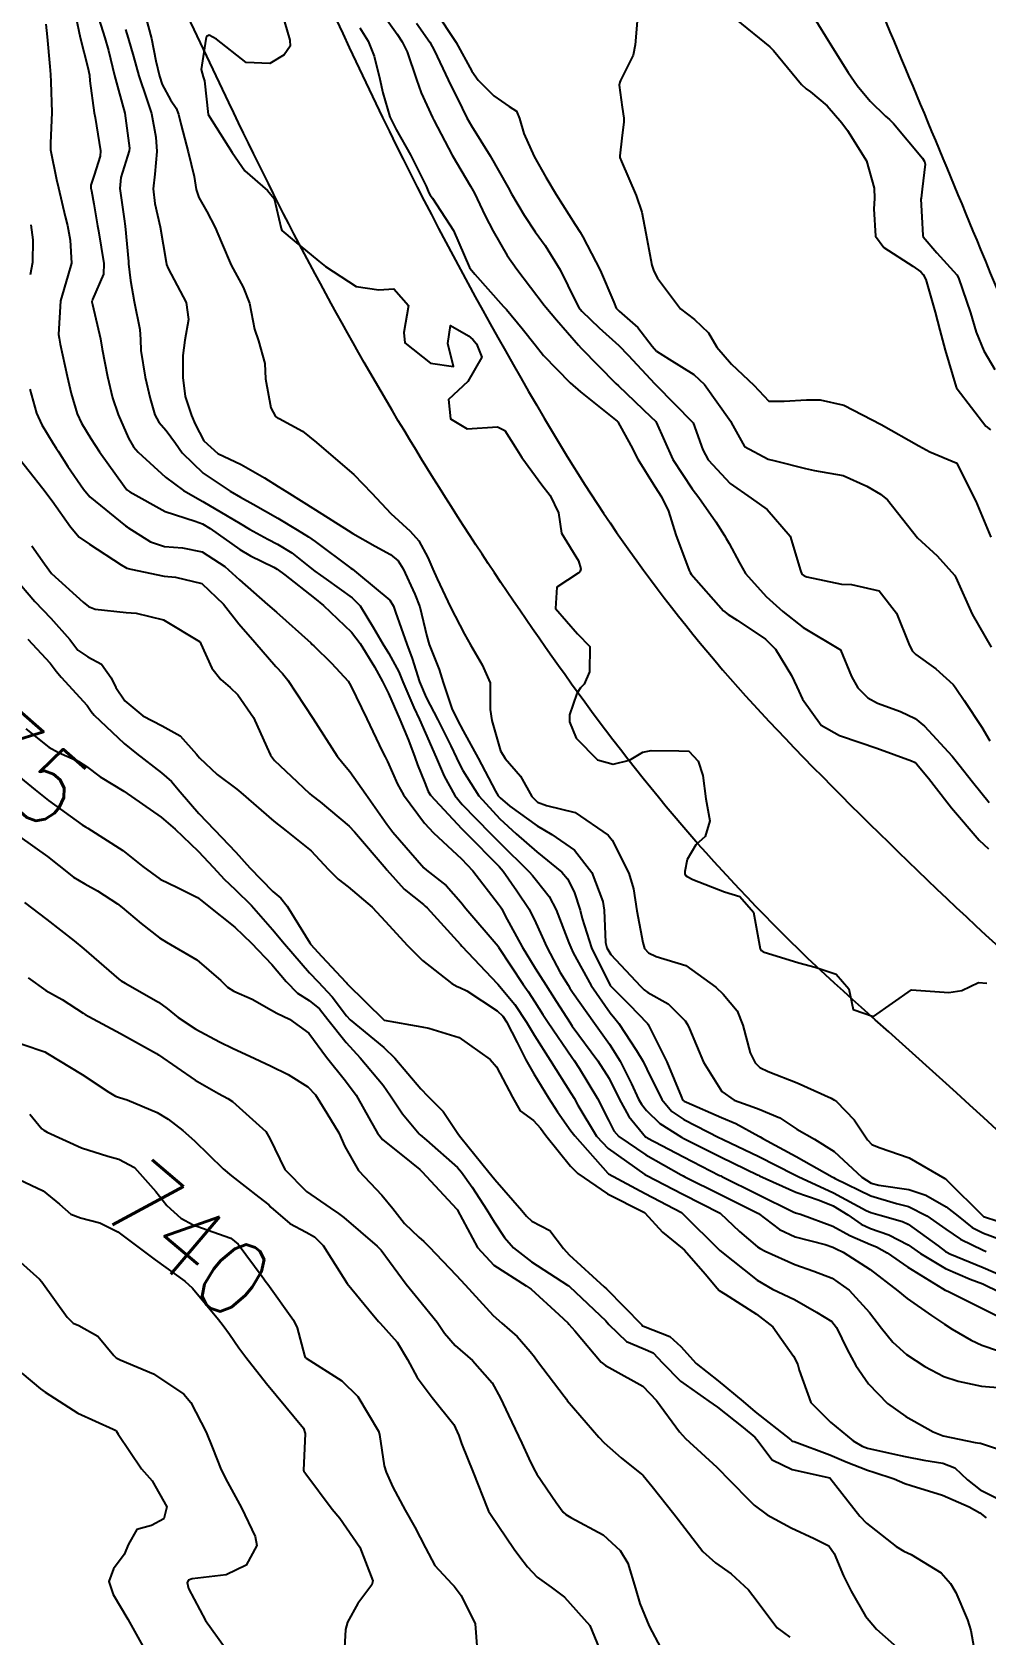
# Model space of a CAD drawing. Header units: metres. Extents: x 318500 to 325275, y 7408834 to 7428799.
# Drawn here: x 320011.5 to 320062.2, y 7413052.2 to 7413137.4 of the extents above; entities that cross this region are included whole.
import ezdxf
from ezdxf.enums import TextEntityAlignment as Align

# ---------------------------------------------------------------- set-up
doc = ezdxf.new("R2010")
doc.units = ezdxf.units.M
doc.header["$MEASUREMENT"] = 0
for name, color, linetype in [('Cotas', 45, 'Continuous'), ('Curvas de Nivel 1m', 11, 'Continuous'), ('Curvas de Nivel 5m', 15, 'Continuous'), ('Hidrografia', 140, 'Continuous'), ('Vias Secundárias', 230, 'Continuous')]:
    doc.layers.add(name, color=color, linetype=linetype)
doc.styles.add('Style-STANDARD', font='STANDARD.shx')

msp = doc.modelspace()

# ---------------------------------------------------------------- linework, layer by layer
at = {"layer": 'Curvas de Nivel 1m', "flags": 128}
for points, elevation in [([(320014.891, 7413138.473), (320015.324, 7413137.075), (320015.528, 7413136.405), (320015.854, 7413135.07), (320016.056, 7413134.291), (320016.397, 7413133.064), (320016.652, 7413131.202), (320016.633, 7413131.062), (320016.19, 7413129.645), (320016.125, 7413129.066), (320016.357, 7413127.451), (320016.418, 7413127.063), (320016.591, 7413125.182), (320016.599, 7413125.061), (320016.697, 7413124.182), (320016.892, 7413123.057), (320017.185, 7413121.572), (320017.22, 7413121.052), (320017.247, 7413120.455), (320017.474, 7413119.047), (320017.741, 7413117.915), (320017.995, 7413117.039), (320018.204, 7413116.644), (320018.592, 7413116.205), (320019.092, 7413115.529), (320019.449, 7413115.017), (320020.564, 7413113.937), (320022.001, 7413112.985), (320022.545, 7413112.673), (320023.217, 7413112.293), (320024.529, 7413111.546), (320025.564, 7413110.934), (320026.153, 7413110.562), (320026.514, 7413110.307), (320028.414, 7413108.901), (320028.499, 7413108.832), (320028.813, 7413108.577), (320030.475, 7413107.191), (320030.673, 7413106.867), (320030.779, 7413106.551), (320031.382, 7413104.856), (320031.669, 7413104.088), (320032.065, 7413102.845), (320032.408, 7413102.023), (320033.039, 7413100.83), (320033.728, 7413099.461), (320034.022, 7413098.815), (320034.126, 7413098.582), (320034.353, 7413098.136), (320035.215, 7413096.801), (320036.322, 7413095.573), (320037.195, 7413094.777), (320038.296, 7413093.827), (320039.621, 7413092.74), (320039.93, 7413092.389), (320040.27, 7413091.693), (320040.6, 7413090.727), (320040.706, 7413090.273), (320041.199, 7413088.72), (320042.2, 7413086.71), (320043.21, 7413085.715), (320044.18, 7413084.698), (320044.219, 7413084.64), (320045.212, 7413082.664), (320045.981, 7413080.793), (320046.04, 7413080.651), (320046.078, 7413080.609), (320046.119, 7413080.579), (320046.251, 7413080.517), (320048.111, 7413079.713), (320048.872, 7413079.383), (320050.101, 7413078.713), (320050.172, 7413078.67), (320050.298, 7413078.597), (320052.086, 7413077.641), (320053.99, 7413076.551), (320054.069, 7413076.508), (320054.154, 7413076.463), (320056.055, 7413075.534), (320057.419, 7413075.13), (320058.047, 7413074.968), (320059.022, 7413074.48), (320060.033, 7413073.766), (320060.808, 7413073.239), (320062.022, 7413072.654), (320062.176, 7413072.592)], 726), ([(320017.408, 7413138.537), (320017.816, 7413137.046), (320018.05, 7413135.844), (320018.23, 7413135.039), (320018.387, 7413134.588), (320018.828, 7413133.781), (320019.13, 7413133.333), (320019.252, 7413133.024), (320019.392, 7413132.441), (320019.767, 7413131.015), (320020.073, 7413129.708), (320020.193, 7413129.008), (320020.331, 7413128.581), (320020.748, 7413127.846), (320021.203, 7413126.995), (320021.529, 7413126.191), (320022.042, 7413124.987), (320022.693, 7413123.825), (320023.021, 7413122.975), (320023.296, 7413121.6), (320023.497, 7413120.967), (320023.842, 7413119.762), (320023.877, 7413118.961), (320024.159, 7413117.405), (320024.397, 7413116.953), (320024.519, 7413116.871), (320024.599, 7413116.842), (320025.837, 7413116.176), (320026.587, 7413115.574), (320027.342, 7413114.912), (320028.565, 7413113.869), (320029.519, 7413112.885), (320030.534, 7413111.804), (320031.56, 7413110.854), (320032.018, 7413110.351), (320032.506, 7413109.459), (320032.77, 7413108.837), (320033.001, 7413108.326), (320033.71, 7413106.828), (320034.449, 7413105.388), (320034.769, 7413104.815), (320035.393, 7413103.764), (320035.807, 7413102.796), (320035.816, 7413101.379), (320035.902, 7413100.795), (320036.366, 7413099.183), (320036.61, 7413098.786), (320037.425, 7413097.848), (320038.023, 7413096.765), (320038.335, 7413096.458), (320038.805, 7413096.28), (320040.328, 7413095.902), (320042.087, 7413094.712), (320042.306, 7413094.433), (320043.184, 7413092.696), (320043.428, 7413091.849), (320043.614, 7413090.69), (320043.922, 7413088.998), (320044.022, 7413088.683), (320044.227, 7413088.45), (320044.634, 7413088.264), (320046.217, 7413087.78), (320047.809, 7413086.634), (320048.196, 7413086.26), (320048.946, 7413085.377), (320049.249, 7413084.614), (320049.63, 7413083.136), (320049.896, 7413082.604), (320050.147, 7413082.369), (320050.585, 7413082.152), (320052.135, 7413081.555), (320053.934, 7413080.74), (320054.121, 7413080.632), (320054.227, 7413080.548), (320055.156, 7413079.58), (320055.861, 7413078.524), (320056.096, 7413078.263), (320056.496, 7413078.112), (320058.086, 7413077.555), (320059.988, 7413076.471), (320060.069, 7413076.401), (320062.04, 7413074.44), (320063.564, 7413073.946)], 724), ([(320029.711, 7413138.888), (320030.876, 7413137.267), (320031.133, 7413136.866), (320031.403, 7413136.321), (320031.901, 7413134.854), (320032.138, 7413134.155), (320032.749, 7413132.841), (320032.818, 7413132.704), (320033.796, 7413130.83), (320034.766, 7413129.195), (320034.976, 7413128.817), (320035.553, 7413127.613), (320035.966, 7413126.802), (320036.721, 7413125.503), (320037.223, 7413124.782), (320038.682, 7413122.873), (320038.774, 7413122.759), (320039.341, 7413122.085), (320040.515, 7413120.741), (320040.658, 7413120.582), (320042.488, 7413118.712), (320042.628, 7413118.574), (320044.346, 7413116.942), (320044.6, 7413116.699), (320044.616, 7413116.68), (320044.631, 7413116.648), (320045.522, 7413114.671), (320046.557, 7413113.102), (320046.898, 7413112.655), (320047.807, 7413111.364), (320048.271, 7413110.634), (320048.362, 7413110.476), (320048.516, 7413110.21), (320049.064, 7413109.18), (320049.388, 7413108.617), (320050.482, 7413107.382), (320051.364, 7413106.591), (320052.457, 7413105.738), (320054.44, 7413104.55), (320055.017, 7413103.132), (320055.363, 7413102.536), (320055.889, 7413102.005), (320056.408, 7413101.729), (320057.629, 7413101.28), (320058.396, 7413100.901), (320058.896, 7413100.492), (320060.367, 7413098.908), (320060.728, 7413098.464), (320061.443, 7413097.546), (320062.34, 7413096.44)], 721), ([(320032.895, 7413138.501), (320034.007, 7413136.829), (320034.847, 7413135.297), (320035.174, 7413134.815), (320036.015, 7413133.986), (320036.826, 7413133.417), (320037.212, 7413133.172), (320037.373, 7413132.782), (320037.603, 7413131.983), (320038.157, 7413130.769), (320038.774, 7413129.662), (320039.328, 7413128.754), (320040.327, 7413127.161), (320040.596, 7413126.741), (320040.736, 7413126.502), (320041.665, 7413124.726), (320042.378, 7413123.021), (320042.519, 7413122.712), (320042.592, 7413122.624), (320042.678, 7413122.551), (320043.656, 7413121.681), (320044.419, 7413120.684), (320044.656, 7413120.427), (320045.328, 7413119.995), (320046.638, 7413119.187), (320047.202, 7413118.651), (320048.601, 7413116.69), (320048.629, 7413116.63), (320049.334, 7413115.366), (320050.581, 7413114.693), (320050.967, 7413114.596), (320052.574, 7413114.186), (320053.058, 7413114.087), (320054.569, 7413113.812), (320055.835, 7413113.257), (320056.555, 7413112.824), (320056.932, 7413112.516), (320058.52, 7413110.5), (320059.575, 7413109.549), (320060.5, 7413108.513), (320060.518, 7413108.488), (320060.533, 7413108.47), (320060.564, 7413108.404), (320061.427, 7413106.456), (320062.444, 7413104.704)], 719), ([(320012.204, 7413137.797), (320012.274, 7413137.119), (320012.418, 7413135.545), (320012.448, 7413135.116), (320012.463, 7413134.743), (320012.521, 7413133.114), (320012.439, 7413131.472), (320012.448, 7413131.115), (320012.766, 7413129.537), (320012.867, 7413129.108), (320013.23, 7413127.588), (320013.343, 7413127.101), (320013.497, 7413126.33), (320013.554, 7413125.097), (320013.374, 7413124.426), (320012.981, 7413123.105), (320012.873, 7413121.318), (320012.902, 7413121.106), (320012.96, 7413120.8), (320013.323, 7413119.1), (320013.539, 7413118.173), (320013.864, 7413117.091), (320014.101, 7413116.593), (320014.587, 7413115.784), (320015.042, 7413115.075), (320016.357, 7413113.258), (320016.51, 7413113.06), (320016.549, 7413113.024), (320016.661, 7413112.946), (320018.533, 7413111.898), (320020.134, 7413111.398), (320020.524, 7413111.247), (320020.928, 7413110.996), (320022.509, 7413109.886), (320023.082, 7413109.548), (320024.308, 7413108.953), (320024.498, 7413108.842), (320024.891, 7413108.547), (320026.476, 7413107.3), (320026.955, 7413106.915), (320028.449, 7413105.488), (320028.902, 7413104.885), (320029.658, 7413103.648), (320030.097, 7413102.873), (320030.411, 7413102.239), (320031.012, 7413100.861), (320031.474, 7413099.753), (320031.806, 7413098.848), (320031.956, 7413098.446), (320032.347, 7413097.492), (320032.524, 7413097.019), (320032.634, 7413096.836), (320034.314, 7413095.045), (320034.54, 7413094.808), (320036.284, 7413093.041), (320036.498, 7413092.787), (320037.236, 7413091.742), (320037.886, 7413090.766), (320038.249, 7413090.053), (320038.817, 7413088.751), (320039.533, 7413087.417), (320039.953, 7413086.734), (320040.048, 7413086.582), (320040.196, 7413086.358), (320041.35, 7413084.718), (320042.163, 7413083.597), (320042.727, 7413082.701), (320043.325, 7413081.499), (320043.702, 7413080.686), (320043.852, 7413080.418), (320044.114, 7413080.075), (320044.83, 7413079.392), (320045.983, 7413078.652), (320046.099, 7413078.589), (320046.215, 7413078.532), (320048.085, 7413077.6), (320050.015, 7413076.656), (320050.07, 7413076.632), (320050.131, 7413076.599), (320052.057, 7413075.733), (320053.3, 7413075.308), (320054.047, 7413075.004), (320054.817, 7413074.538), (320055.537, 7413074.029), (320056.033, 7413073.81), (320057, 7413073.476), (320058.024, 7413072.931), (320058.68, 7413072.483), (320060.008, 7413071.677), (320061.328, 7413071.122), (320061.996, 7413070.866), (320062.895, 7413070.426)], 728), ([(320013.789, 7413138.194), (320014.015, 7413137.093), (320014.428, 7413135.505), (320014.511, 7413135.085), (320014.54, 7413134.788), (320014.772, 7413133.081), (320014.816, 7413132.843), (320015.111, 7413131.077), (320015.084, 7413130.779), (320014.77, 7413129.778), (320014.592, 7413129.253), (320014.589, 7413129.083), (320014.62, 7413128.943), (320014.752, 7413128.253), (320014.951, 7413127.078), (320014.994, 7413126.82), (320015.282, 7413125.074), (320015.261, 7413124.515), (320014.681, 7413123.165), (320014.654, 7413123.107), (320014.644, 7413123.081), (320014.646, 7413123.047), (320014.678, 7413122.898), (320015.094, 7413121.076), (320015.199, 7413120.527), (320015.474, 7413119.072), (320015.743, 7413117.939), (320016.033, 7413117.066), (320016.587, 7413115.802), (320016.862, 7413115.336), (320017.109, 7413115.052), (320018.56, 7413113.724), (320019.518, 7413113.015), (320020.542, 7413112.434), (320021.836, 7413111.681), (320022.524, 7413111.263), (320023.023, 7413110.972), (320023.993, 7413110.436), (320024.512, 7413110.169), (320025.271, 7413109.702), (320026.255, 7413108.924), (320026.497, 7413108.726), (320027.102, 7413108.303), (320028.476, 7413107.321), (320028.902, 7413106.894), (320029.605, 7413105.73), (320030.113, 7413104.873), (320030.435, 7413104.36), (320030.954, 7413103.391), (320031.178, 7413102.859), (320031.763, 7413101.486), (320032.049, 7413100.845), (320032.379, 7413100.127), (320032.949, 7413098.831), (320033.36, 7413097.835), (320033.931, 7413096.816), (320034.333, 7413096.337), (320035.834, 7413094.795), (320036.303, 7413094.325), (320037.893, 7413092.766), (320038.072, 7413092.558), (320038.275, 7413092.303), (320038.957, 7413091.439), (320039.322, 7413090.744), (320039.989, 7413088.978), (320040.097, 7413088.732), (320040.226, 7413088.461), (320041.187, 7413086.72), (320042.186, 7413085.262), (320042.442, 7413084.965), (320042.658, 7413084.703), (320043.589, 7413083.258), (320043.94, 7413082.683), (320044.144, 7413082.279), (320044.931, 7413080.668), (320045.472, 7413080.018), (320046.109, 7413079.593), (320047.999, 7413078.631), (320048.099, 7413078.582), (320048.19, 7413078.537), (320050.085, 7413077.627), (320051.971, 7413076.672), (320052.071, 7413076.62), (320052.176, 7413076.569), (320054.057, 7413075.702), (320055.802, 7413074.765), (320056.042, 7413074.655), (320056.535, 7413074.513), (320057.724, 7413074.182), (320058.035, 7413074.029), (320059.617, 7413072.881), (320060.021, 7413072.586), (320060.093, 7413072.541), (320060.249, 7413072.467), (320062.009, 7413071.74), (320063.199, 7413071.225)], 727), ([(320024.884, 7413137.915), (320025.166, 7413136.946), (320025.177, 7413136.634), (320024.858, 7413136.176), (320024.105, 7413135.707), (320022.852, 7413135.77), (320021.263, 7413136.996), (320020.873, 7413137.209), (320020.738, 7413137.136), (320020.702, 7413137.003), (320020.458, 7413135.394), (320020.563, 7413135.004), (320020.622, 7413134.787), (320020.82, 7413133), (320022.103, 7413130.987), (320022.775, 7413130.004), (320023.984, 7413128.962), (320024.331, 7413128.532), (320024.707, 7413126.95), (320024.738, 7413126.831), (320025.388, 7413126.282), (320026.714, 7413125.206), (320027.064, 7413124.916), (320028.694, 7413123.854), (320029.892, 7413123.682), (320030.693, 7413123.744), (320031.467, 7413122.858), (320031.216, 7413121.412), (320031.273, 7413120.861), (320032.644, 7413119.783), (320033.865, 7413119.605), (320033.57, 7413120.831), (320033.706, 7413121.793), (320034.664, 7413121.234), (320034.885, 7413121.039), (320035.088, 7413120.814), (320035.362, 7413120.097), (320034.63, 7413118.82), (320033.591, 7413117.855), (320033.707, 7413116.829), (320034.595, 7413116.3), (320036.199, 7413116.398), (320036.594, 7413116.214), (320037.143, 7413115.339), (320037.488, 7413114.776), (320038.558, 7413113.326), (320039.001, 7413112.755), (320039.447, 7413111.84), (320039.605, 7413110.749), (320040.506, 7413109.291), (320040.629, 7413108.866), (320040.595, 7413108.739), (320040.565, 7413108.673), (320040.498, 7413108.627), (320039.353, 7413107.886), (320039.279, 7413106.752), (320040.45, 7413105.409), (320041.102, 7413104.73), (320041.087, 7413103.384), (320040.803, 7413102.726), (320040.608, 7413102.538), (320040.412, 7413102.226), (320040.035, 7413101.096), (320040.027, 7413100.735), (320040.377, 7413099.859), (320041.523, 7413098.718), (320042.358, 7413098.484), (320043.217, 7413098.697), (320043.933, 7413099.12), (320044.368, 7413099.199), (320045.841, 7413099.185), (320046.368, 7413099.176), (320046.875, 7413098.645), (320047.125, 7413097.869), (320047.279, 7413096.641), (320047.485, 7413095.476), (320047.232, 7413094.641), (320046.747, 7413094.201), (320046.292, 7413093.422), (320046.158, 7413092.776), (320046.162, 7413092.652), (320046.198, 7413092.57), (320046.279, 7413092.502), (320046.582, 7413092.342), (320048.271, 7413091.701), (320049.091, 7413091.44), (320049.803, 7413090.607), (320050.158, 7413088.674), (320050.203, 7413088.6), (320050.23, 7413088.573), (320050.316, 7413088.511), (320052.22, 7413087.922), (320053.092, 7413087.686), (320054.212, 7413087.322), (320054.879, 7413086.54), (320055.103, 7413085.45), (320056.186, 7413085.075), (320058.2, 7413086.49), (320060.199, 7413086.345), (320060.882, 7413086.46), (320061.772, 7413086.881), (320062.206, 7413086.841)], 723), ([(320028.88, 7413137.597), (320029.328, 7413136.893), (320029.642, 7413136.105), (320029.956, 7413134.883), (320030.108, 7413134.156), (320030.473, 7413132.875), (320030.81, 7413132.206), (320031.585, 7413130.858), (320032.417, 7413129.194), (320032.56, 7413128.843), (320032.63, 7413128.713), (320032.757, 7413128.558), (320033.863, 7413126.829), (320034.711, 7413124.873), (320034.744, 7413124.819), (320034.997, 7413124.524), (320036.528, 7413122.792), (320036.602, 7413122.714), (320036.678, 7413122.631), (320037.521, 7413121.629), (320038.198, 7413120.767), (320038.652, 7413120.2), (320040.064, 7413118.746), (320040.623, 7413118.271), (320042.559, 7413116.711), (320042.58, 7413116.691), (320042.6, 7413116.668), (320043.298, 7413115.411), (320043.666, 7413114.694), (320044.558, 7413113.238), (320044.923, 7413112.676), (320045.284, 7413111.927), (320045.686, 7413110.668), (320046.393, 7413108.769), (320046.446, 7413108.661), (320046.499, 7413108.58), (320048.212, 7413106.634), (320048.467, 7413106.43), (320048.949, 7413106.137), (320050.448, 7413105.127), (320050.975, 7413104.595), (320051.828, 7413103.184), (320052.115, 7413102.583), (320052.41, 7413101.929), (320053.406, 7413100.56), (320054.382, 7413100.004), (320055.481, 7413099.638), (320056.372, 7413099.325), (320058.203, 7413098.652), (320058.361, 7413098.58), (320058.465, 7413098.489), (320059.104, 7413097.731), (320060.093, 7413096.472), (320060.335, 7413096.164), (320061.812, 7413094.447), (320062.303, 7413093.975)], 722), ([(320043.632, 7413137.956), (320043.526, 7413136.7), (320043.409, 7413136.155), (320042.845, 7413135.027), (320042.741, 7413134.813), (320042.698, 7413134.712), (320042.676, 7413134.55), (320042.827, 7413133.388), (320042.915, 7413132.802), (320042.917, 7413132.709), (320042.91, 7413132.618), (320042.805, 7413131.736), (320042.7, 7413130.802), (320042.711, 7413130.711), (320042.787, 7413130.506), (320043.568, 7413128.698), (320043.869, 7413127.811), (320044.082, 7413126.69), (320044.413, 7413124.986), (320044.518, 7413124.683), (320044.704, 7413124.299), (320045.933, 7413122.667), (320046.674, 7413122.105), (320047.425, 7413121.406), (320047.855, 7413120.642), (320048.647, 7413119.733), (320049.833, 7413118.612), (320050.618, 7413117.767), (320051.448, 7413117.762), (320052.619, 7413117.84), (320053.358, 7413117.83), (320054.615, 7413117.562), (320056.6, 7413116.52), (320058.589, 7413115.397), (320059.177, 7413115.082), (320060.58, 7413114.498), (320060.599, 7413114.488), (320060.618, 7413114.469), (320060.66, 7413114.387), (320061.622, 7413112.454), (320062.426, 7413110.537)], 718), ([(320048.891, 7413138.042), (320050.673, 7413136.603), (320050.867, 7413136.407), (320052.358, 7413134.585), (320052.614, 7413134.358), (320052.836, 7413134.205), (320053.727, 7413133.465), (320054.512, 7413132.555), (320054.814, 7413132.145), (320055.81, 7413130.535), (320056.218, 7413129.078), (320056.246, 7413128.528), (320056.208, 7413127.981), (320056.291, 7413126.527), (320056.731, 7413125.937), (320058.281, 7413124.94), (320058.712, 7413124.631), (320058.831, 7413124.498), (320058.964, 7413124.238), (320059.467, 7413122.488), (320059.721, 7413121.535), (320060.004, 7413120.48), (320060.589, 7413118.513), (320060.603, 7413118.47), (320060.629, 7413118.417), (320062.152, 7413116.447), (320062.402, 7413116.247)], 717), ([(320052.897, 7413138.358), (320054.014, 7413136.563), (320054.85, 7413135.229), (320055.328, 7413134.543), (320056.01, 7413133.711), (320056.824, 7413132.906), (320057.04, 7413132.735), (320057.253, 7413132.516), (320058.793, 7413130.683), (320058.905, 7413130.498), (320058.926, 7413130.36), (320058.768, 7413129.036), (320058.713, 7413128.548), (320058.712, 7413128.5), (320058.751, 7413127.557), (320058.805, 7413126.563), (320058.829, 7413126.499), (320059.561, 7413125.654), (320060.616, 7413124.471), (320060.708, 7413124.321), (320061.34, 7413122.46), (320061.643, 7413121.429), (320062.056, 7413120.449), (320062.645, 7413119.451)], 716), ([(320011.393, 7413127.13), (320011.511, 7413126.346), (320011.483, 7413125.128), (320011.356, 7413124.474)], 729), ([(320011.343, 7413118.405), (320011.704, 7413117.123), (320011.98, 7413116.506), (320012.584, 7413115.526), (320012.743, 7413115.269), (320012.844, 7413115.106), (320013.366, 7413114.3), (320014.19, 7413113.085), (320014.544, 7413112.689), (320016.431, 7413111.151), (320016.52, 7413111.081), (320016.548, 7413111.06), (320017.762, 7413110.29), (320018.51, 7413110.05), (320019.464, 7413109.97), (320020.508, 7413109.754), (320021.715, 7413108.988), (320022.489, 7413108.266), (320023.987, 7413106.957), (320024.464, 7413106.555), (320026.276, 7413104.922), (320026.36, 7413104.842), (320026.438, 7413104.764), (320027.376, 7413103.853), (320028.261, 7413102.892), (320028.416, 7413102.65), (320029.254, 7413100.881), (320030.07, 7413099.167), (320030.228, 7413098.871), (320030.357, 7413098.617), (320030.894, 7413097.41), (320031.201, 7413096.857), (320032.318, 7413095.343), (320032.799, 7413094.833), (320034.29, 7413093.445), (320034.895, 7413092.804), (320036.262, 7413091.035), (320036.365, 7413090.892), (320036.427, 7413090.787), (320036.614, 7413090.426), (320037.519, 7413088.771), (320038.213, 7413087.641), (320038.778, 7413086.751), (320039.329, 7413085.88), (320040.058, 7413084.732), (320040.177, 7413084.556), (320041.537, 7413082.716), (320042.136, 7413081.769), (320042.668, 7413080.702), (320043.181, 7413079.765), (320044.063, 7413078.681), (320044.1, 7413078.653), (320044.16, 7413078.618), (320046.084, 7413077.61), (320048.009, 7413076.631), (320048.07, 7413076.6), (320048.126, 7413076.573), (320050.055, 7413075.621), (320051.926, 7413074.688), (320052.041, 7413074.644), (320052.312, 7413074.567), (320054.034, 7413073.928), (320054.931, 7413073.438), (320056.024, 7413072.959), (320056.345, 7413072.837), (320056.912, 7413072.507), (320058.009, 7413071.752), (320059.854, 7413070.61), (320059.991, 7413070.538), (320060.132, 7413070.468), (320061.977, 7413069.561), (320063.674, 7413068.705)], 729), ([(320011.457, 7413110.074), (320012.12, 7413109.116), (320012.493, 7413108.616), (320014.184, 7413107.084), (320014.467, 7413106.863), (320014.82, 7413106.72), (320016.462, 7413106.533), (320017.004, 7413106.502), (320018.457, 7413106.152), (320020.357, 7413105.001), (320020.4, 7413104.961), (320020.439, 7413104.879), (320021.015, 7413103.58), (320021.491, 7413102.984), (320021.999, 7413102.561), (320022.408, 7413102.169), (320023.241, 7413100.961), (320023.944, 7413099.377), (320024.139, 7413098.952), (320024.357, 7413098.68), (320025.245, 7413097.833), (320026.214, 7413096.922), (320026.338, 7413096.816), (320026.774, 7413096.473), (320028.314, 7413095.188), (320028.602, 7413094.887), (320030.281, 7413092.915), (320030.316, 7413092.869), (320031.251, 7413091.836), (320032.262, 7413091.018), (320032.36, 7413090.937), (320032.459, 7413090.837), (320034.231, 7413088.896), (320034.312, 7413088.809), (320036.2, 7413086.805), (320036.216, 7413086.79), (320037.124, 7413085.711), (320037.747, 7413084.766), (320038.169, 7413084.054), (320038.996, 7413082.747), (320040.124, 7413080.988), (320040.274, 7413080.728), (320040.475, 7413080.368), (320041.472, 7413078.716), (320042.09, 7413078.052), (320044.035, 7413076.681), (320044.07, 7413076.66), (320044.109, 7413076.639), (320046.055, 7413075.63), (320048.04, 7413074.63), (320049.066, 7413073.65), (320050.022, 7413072.829), (320050.16, 7413072.736), (320050.438, 7413072.594), (320052.01, 7413071.888), (320053.017, 7413071.548), (320053.999, 7413071.174), (320054.901, 7413070.536), (320055.972, 7413069.339), (320056.606, 7413068.51), (320057.213, 7413067.762), (320057.946, 7413067.114), (320058.908, 7413066.48), (320059.932, 7413065.941), (320060.696, 7413065.691), (320061.925, 7413065.437), (320063.011, 7413065.337)], 731), ([(320010.489, 7413108.428), (320011.604, 7413107.119), (320012.457, 7413106.244), (320013.464, 7413105.095), (320013.891, 7413104.545), (320014.431, 7413104.189), (320015.16, 7413103.801), (320015.669, 7413103.061), (320015.91, 7413102.555), (320016.402, 7413101.849), (320017.352, 7413101.04), (320018.382, 7413100.509), (320019.338, 7413099.979), (320020.205, 7413099.002), (320020.275, 7413098.917), (320020.358, 7413098.824), (320021.302, 7413097.938), (320022.342, 7413097.15), (320022.568, 7413096.968), (320024.317, 7413095.445), (320024.968, 7413094.94), (320026.294, 7413093.869), (320027.209, 7413092.906), (320027.74, 7413092.363), (320028.271, 7413091.968), (320029.543, 7413090.877), (320030.249, 7413090.118), (320031.393, 7413088.853), (320032.218, 7413088.055), (320033.782, 7413086.816), (320034.052, 7413086.665), (320034.198, 7413086.612), (320034.565, 7413086.437), (320036.186, 7413085.377), (320036.481, 7413085.084), (320036.68, 7413084.782), (320037.241, 7413083.696), (320037.702, 7413082.767), (320038.139, 7413082.018), (320038.919, 7413080.748), (320039.384, 7413080.012), (320040.103, 7413078.991), (320040.309, 7413078.728), (320042.071, 7413076.744), (320042.108, 7413076.709), (320044.055, 7413075.673), (320045.99, 7413074.651), (320046.019, 7413074.629), (320046.04, 7413074.612), (320048.02, 7413072.63), (320049.997, 7413071.063), (320050.815, 7413070.588), (320051.982, 7413070.025), (320053.167, 7413069.363), (320053.965, 7413068.861), (320054.22, 7413068.546), (320054.791, 7413067.38), (320055.256, 7413066.53), (320055.925, 7413065.553), (320056.928, 7413064.505), (320057.9, 7413063.821), (320059.368, 7413062.995), (320059.885, 7413062.797), (320061.593, 7413062.444), (320061.838, 7413062.399), (320061.88, 7413062.392), (320063.362, 7413061.905)], 732), ([(320011.239, 7413105.122), (320012.427, 7413103.847), (320012.74, 7413103.422), (320013.006, 7413103.101), (320014.398, 7413101.59), (320014.602, 7413101.285), (320014.764, 7413101.074), (320016.368, 7413099.585), (320017.012, 7413099.043), (320018.35, 7413098.013), (320018.877, 7413097.553), (320019.331, 7413097.015), (320020.323, 7413095.856), (320021.162, 7413094.987), (320022.292, 7413093.803), (320023.044, 7413092.962), (320024.268, 7413091.72), (320024.68, 7413091.359), (320025.018, 7413090.939), (320026.231, 7413088.977), (320026.271, 7413088.919), (320026.875, 7413088.256), (320028.14, 7413086.891), (320028.17, 7413086.861), (320028.199, 7413086.825), (320030.18, 7413084.87), (320032.175, 7413084.515), (320032.553, 7413084.455), (320034.167, 7413083.953), (320035.816, 7413082.793), (320036.144, 7413082.395), (320036.993, 7413080.777), (320037.401, 7413080.058), (320038.108, 7413079.552), (320038.488, 7413079.138), (320038.764, 7413078.75), (320040.076, 7413077.125), (320040.481, 7413076.726), (320042.054, 7413075.65), (320043.974, 7413074.681), (320044.019, 7413074.66), (320044.04, 7413074.633), (320044.969, 7413073.606), (320046.021, 7413072.758), (320046.144, 7413072.649), (320047.243, 7413071.396), (320047.875, 7413070.631), (320047.988, 7413070.514), (320048.297, 7413070.314), (320049.97, 7413069.251), (320050.84, 7413068.587), (320051.303, 7413067.929), (320051.944, 7413067.015), (320052.102, 7413066.729), (320052.162, 7413066.568), (320052.232, 7413066.271), (320052.858, 7413064.561), (320053.894, 7413063.512), (320055.113, 7413062.532), (320055.594, 7413062.242), (320055.876, 7413062.142), (320057.21, 7413061.837), (320057.872, 7413061.688), (320058.859, 7413061.491), (320059.869, 7413061.329), (320060.504, 7413061.098), (320061.186, 7413060.45), (320061.852, 7413059.923), (320062.846, 7413059.424)], 733), ([(320011.137, 7413100.364), (320012.364, 7413099.377), (320012.862, 7413099.102), (320013.911, 7413098.642), (320014.353, 7413098.358), (320015.077, 7413097.799), (320016.34, 7413097.05), (320018.319, 7413095.66), (320019.063, 7413095.019), (320020.293, 7413093.856), (320021.103, 7413092.988), (320021.667, 7413092.372), (320022.268, 7413091.817), (320023.123, 7413090.961), (320024.241, 7413089.686), (320024.879, 7413088.94), (320026.207, 7413087.388), (320026.669, 7413086.913), (320027.414, 7413086.124), (320028.182, 7413085.109), (320028.38, 7413084.888), (320030.158, 7413083.422), (320030.744, 7413082.861), (320032.126, 7413081.224), (320032.508, 7413080.834), (320033.312, 7413080.022), (320034.101, 7413078.863), (320034.132, 7413078.81), (320034.257, 7413078.649), (320035.74, 7413076.793), (320036.064, 7413076.403), (320037.501, 7413074.768), (320037.738, 7413074.465), (320038.034, 7413074.19), (320038.985, 7413073.701), (320039.715, 7413072.735), (320040.015, 7413072.409), (320041.881, 7413070.711), (320041.988, 7413070.603), (320043.867, 7413068.681), (320043.916, 7413068.637), (320043.959, 7413068.619), (320045.362, 7413068.067), (320045.949, 7413067.536), (320046.764, 7413066.642), (320047.926, 7413065.709), (320049.259, 7413064.61), (320049.902, 7413064.068), (320051.786, 7413062.571), (320051.839, 7413062.53), (320051.879, 7413062.509), (320051.963, 7413062.486), (320053.872, 7413061.776), (320054.74, 7413061.408), (320055.864, 7413060.964), (320056.202, 7413060.853), (320057.284, 7413060.499), (320057.857, 7413060.26), (320058.198, 7413060.144), (320059.847, 7413059.633), (320061.276, 7413059.011), (320061.834, 7413058.69), (320062.183, 7413058.435)], 734), ([(320010.815, 7413094.613), (320012.287, 7413093.568), (320012.885, 7413093.101), (320013.665, 7413092.48), (320014.27, 7413092.122), (320014.948, 7413091.751), (320016.011, 7413091.054), (320016.257, 7413090.862), (320017.272, 7413090.012), (320018.233, 7413089.256), (320018.614, 7413089.024), (320020.216, 7413088.074), (320021.493, 7413086.981), (320021.855, 7413086.633), (320022.195, 7413086.421), (320023.158, 7413085.992), (320024.185, 7413085.408), (320024.479, 7413085.242), (320025.153, 7413084.935), (320026.169, 7413084.181), (320027.122, 7413082.905), (320028.131, 7413081.65), (320028.695, 7413080.884), (320029.458, 7413079.525), (320029.818, 7413078.873), (320030.095, 7413078.535), (320031.608, 7413077.316), (320032.072, 7413076.948), (320032.188, 7413076.838), (320034.04, 7413074.833), (320034.055, 7413074.81), (320034.077, 7413074.772), (320035.139, 7413072.799), (320036.006, 7413071.855), (320037.735, 7413070.764), (320037.987, 7413070.587), (320039.471, 7413069.234), (320039.961, 7413068.769), (320040, 7413068.73), (320040.308, 7413068.375), (320041.711, 7413066.712), (320041.937, 7413066.528), (320042.301, 7413066.338), (320043.921, 7413065.421), (320044.661, 7413064.669), (320045.885, 7413062.996), (320046.188, 7413062.647), (320047.865, 7413061.124), (320048.11, 7413060.874), (320048.337, 7413060.623), (320049.838, 7413059.105), (320050.537, 7413058.589), (320051.82, 7413057.894), (320053.036, 7413057.333), (320053.806, 7413056.943), (320054.093, 7413056.546), (320054.595, 7413055.345), (320054.999, 7413054.532), (320055.76, 7413053.199), (320056.34, 7413052.511), (320057.732, 7413051.295)], 736), ([(320011.054, 7413091.122), (320012.247, 7413090.222), (320013.706, 7413089.088), (320014.224, 7413088.666), (320016.077, 7413087.052), (320016.147, 7413086.998), (320016.199, 7413086.968), (320016.407, 7413086.839), (320018.188, 7413085.824), (320018.65, 7413085.488), (320019.227, 7413085.014), (320020.171, 7413084.394), (320021.419, 7413083.724), (320022.156, 7413083.365), (320023.045, 7413082.961), (320024.143, 7413082.455), (320025.073, 7413081.998), (320026.126, 7413081.341), (320026.532, 7413080.914), (320027.14, 7413079.934), (320027.764, 7413078.895), (320028.089, 7413078.16), (320028.808, 7413076.883), (320030.051, 7413075.575), (320030.644, 7413074.861), (320031.259, 7413074.078), (320032.025, 7413073.338), (320032.295, 7413073.108), (320032.58, 7413072.832), (320033.998, 7413071.333), (320034.48, 7413070.805), (320035.966, 7413069.191), (320036.433, 7413068.783), (320037.256, 7413068.073), (320037.945, 7413067.277), (320038.165, 7413066.98), (320038.337, 7413066.754), (320039.744, 7413064.901), (320039.871, 7413064.731), (320039.909, 7413064.674), (320041.585, 7413062.713), (320041.877, 7413062.41), (320042.785, 7413061.612), (320043.861, 7413060.758), (320043.903, 7413060.722), (320043.937, 7413060.679), (320044.423, 7413060.1), (320045.582, 7413058.654), (320045.825, 7413058.329), (320047.115, 7413056.637), (320047.794, 7413056.036), (320048.62, 7413055.449), (320049.551, 7413054.603), (320049.776, 7413054.311), (320051.072, 7413052.58), (320051.743, 7413052.093)], 737), ([(320011.265, 7413087.119), (320012.193, 7413086.451), (320013.068, 7413085.976), (320014.182, 7413085.241), (320014.281, 7413085.178), (320014.488, 7413085.075), (320016.167, 7413084.169), (320018.078, 7413083.104), (320018.15, 7413083.056), (320018.192, 7413083.029), (320020.13, 7413081.692), (320021.375, 7413080.981), (320021.866, 7413080.722), (320022.116, 7413080.55), (320023.885, 7413078.952), (320024.095, 7413078.596), (320024.891, 7413076.938), (320026.053, 7413075.777), (320027.317, 7413074.901), (320027.751, 7413074.608), (320028.035, 7413074.39), (320029.815, 7413072.872), (320030.017, 7413072.648), (320031.351, 7413070.85), (320031.978, 7413070.073), (320032.989, 7413068.825), (320033.389, 7413068.253), (320033.948, 7413067.589), (320034.879, 7413066.801), (320035.922, 7413065.612), (320036.36, 7413064.783), (320036.779, 7413063.895), (320037.325, 7413062.768), (320037.504, 7413062.394), (320037.868, 7413061.591), (320038.134, 7413061.028), (320038.291, 7413060.754), (320039.327, 7413059.248), (320039.702, 7413058.732), (320039.828, 7413058.603), (320040.106, 7413058.447), (320041.812, 7413057.521), (320042.731, 7413056.696), (320043.129, 7413056.026), (320043.541, 7413054.684), (320043.768, 7413053.888), (320044.273, 7413052.672), (320044.881, 7413051.514)], 738), ([(320010.161, 7413083.868), (320012.036, 7413083.227), (320012.151, 7413083.186), (320012.283, 7413083.108), (320014.134, 7413081.984), (320015.544, 7413081.059), (320015.908, 7413080.844), (320016.117, 7413080.769), (320016.526, 7413080.635), (320018.109, 7413079.964), (320018.696, 7413079.611), (320019.481, 7413079.009), (320020.092, 7413078.46), (320021.621, 7413076.977), (320022.065, 7413076.605), (320023.524, 7413075.48), (320024.042, 7413075.067), (320024.164, 7413074.948), (320025.163, 7413074.065), (320026.027, 7413073.613), (320026.475, 7413073.364), (320026.938, 7413072.906), (320027.995, 7413071.22), (320028.221, 7413070.888), (320029.356, 7413069.49), (320029.87, 7413068.871), (320029.959, 7413068.776), (320030.865, 7413067.772), (320031.428, 7413066.848), (320031.926, 7413065.883), (320032.722, 7413064.828), (320033.889, 7413063.386), (320034.142, 7413062.807), (320034.295, 7413062.386), (320034.92, 7413060.799), (320035.656, 7413058.968), (320035.729, 7413058.791), (320035.828, 7413058.634), (320037.094, 7413056.771), (320037.388, 7413056.358), (320037.791, 7413055.831), (320038.309, 7413055.276), (320039.056, 7413054.741), (320039.772, 7413054.218), (320041.102, 7413052.716), (320041.727, 7413051.21)], 739), ([(320010.78, 7413076.402), (320012.05, 7413075.807), (320012.928, 7413075.097), (320013.521, 7413074.574), (320014.033, 7413074.368), (320015.073, 7413074.107), (320016.026, 7413073.623), (320016.801, 7413073.042), (320018.007, 7413072.147), (320019.591, 7413071.006), (320019.985, 7413070.642), (320021.379, 7413068.979), (320021.63, 7413068.648), (320021.952, 7413068.193), (320022.455, 7413067.474), (320022.825, 7413066.961), (320023.919, 7413065.566), (320024.438, 7413064.942), (320025.884, 7413063.189), (320025.978, 7413062.919), (320025.894, 7413060.953), (320025.904, 7413060.919), (320026.012, 7413060.763), (320027.415, 7413058.896), (320027.823, 7413058.41), (320028.888, 7413056.879), (320029.574, 7413055.08), (320029.52, 7413054.873), (320028.773, 7413053.872), (320028.226, 7413052.885), (320028.131, 7413052.5), (320028.031, 7413050.887)], 741), ([(320010.014, 7413072.753), (320011.854, 7413071.111), (320011.988, 7413070.965), (320013.337, 7413069.089), (320013.656, 7413068.783), (320013.956, 7413068.644), (320014.964, 7413068.079), (320015.81, 7413067.052), (320015.938, 7413066.933), (320016.152, 7413066.832), (320017.926, 7413066.083), (320019.53, 7413065.006), (320019.903, 7413064.56), (320020.71, 7413062.988), (320021.048, 7413062.158), (320021.518, 7413060.975), (320021.85, 7413060.329), (320022.59, 7413058.962), (320023.33, 7413057.432), (320023.407, 7413056.954), (320022.836, 7413055.913), (320021.784, 7413055.408), (320019.979, 7413055.194), (320019.781, 7413055.127), (320019.716, 7413055.001), (320019.775, 7413054.677), (320020.679, 7413052.986), (320021.728, 7413051.518)], 742), ([(320010.918, 7413066.127), (320011.913, 7413065.293), (320012.154, 7413065.106), (320013.894, 7413063.989), (320015.782, 7413063.151), (320015.881, 7413063.096), (320015.931, 7413063.049), (320016.047, 7413062.88), (320017.275, 7413061.036), (320017.85, 7413060.392), (320018.634, 7413059.018), (320018.465, 7413058.376), (320017.815, 7413058.03), (320017.041, 7413057.809), (320016.593, 7413057.042), (320016.355, 7413056.484), (320015.787, 7413055.715), (320015.537, 7413055.054), (320015.77, 7413054.353), (320016.55, 7413053.042), (320017.624, 7413051.128)], 743)]:
    msp.add_lwpolyline(points, dxfattribs=dict(at, elevation=elevation))
at = {"layer": 'Curvas de Nivel 5m', "flags": 128}
for points, elevation in [([(320031.896, 7413137.844), (320032.602, 7413136.844), (320032.863, 7413136.374), (320033.585, 7413134.833), (320034.32, 7413133.33), (320034.57, 7413132.822), (320034.814, 7413132.392), (320035.809, 7413130.805), (320036.765, 7413129.12), (320036.947, 7413128.787), (320037.629, 7413127.657), (320038.202, 7413126.768), (320038.729, 7413126.033), (320039.536, 7413124.752), (320040.341, 7413123.088), (320040.531, 7413122.741), (320040.678, 7413122.554), (320041.608, 7413121.664), (320042.66, 7413120.728), (320043.153, 7413120.203), (320044.57, 7413118.681), (320044.629, 7413118.621), (320046.565, 7413116.66), (320046.599, 7413116.609), (320047.122, 7413115.189), (320047.403, 7413114.648), (320048.562, 7413113.4), (320049.682, 7413112.613), (320050.541, 7413112.015), (320051.755, 7413110.588), (320052.315, 7413108.768), (320052.387, 7413108.581), (320052.499, 7413108.489), (320052.645, 7413108.431), (320054.492, 7413108.045), (320055.014, 7413108.02), (320056.487, 7413107.681), (320057.419, 7413106.511), (320058.074, 7413104.875), (320058.24, 7413104.502), (320058.438, 7413104.309), (320059.497, 7413103.55), (320060.422, 7413102.718), (320060.528, 7413102.575), (320060.596, 7413102.467), (320061.008, 7413101.864), (320061.953, 7413100.447), (320062.379, 7413099.722)], 720), ([(320016.425, 7413137.517), (320016.57, 7413137.063), (320016.855, 7413136.081), (320017.148, 7413135.055), (320017.566, 7413133.788), (320017.807, 7413133.045), (320018.051, 7413131.792), (320018.092, 7413131.04), (320017.993, 7413129.82), (320017.896, 7413129.043), (320017.982, 7413128.271), (320018.27, 7413127.037), (320018.592, 7413125.152), (320018.617, 7413125.031), (320018.707, 7413124.825), (320019.652, 7413123.015), (320019.771, 7413122.113), (320019.587, 7413121.016), (320019.477, 7413120.188), (320019.476, 7413119.017), (320019.608, 7413118.022), (320019.937, 7413117.01), (320020.138, 7413116.549), (320020.587, 7413115.656), (320021.331, 7413114.992), (320022.571, 7413114.406), (320023.824, 7413113.699), (320024.554, 7413113.225), (320025.002, 7413112.943), (320026.536, 7413112.001), (320028.26, 7413110.903), (320028.518, 7413110.737), (320029.696, 7413110.066), (320030.508, 7413109.626), (320030.925, 7413109.285), (320031.188, 7413108.86), (320031.817, 7413107.513), (320032.071, 7413106.846), (320032.447, 7413105.281), (320032.578, 7413104.839), (320033.104, 7413103.511), (320033.315, 7413102.827), (320033.775, 7413101.444), (320034.079, 7413100.815), (320034.382, 7413100.25), (320035.171, 7413098.802), (320036.09, 7413097.045), (320036.242, 7413096.791), (320036.338, 7413096.683), (320036.866, 7413096.248), (320038.317, 7413095.205), (320039.092, 7413094.748), (320040.298, 7413093.916), (320041.22, 7413092.721), (320041.793, 7413091.187), (320041.864, 7413090.714), (320041.944, 7413089.003), (320042.015, 7413088.712), (320042.225, 7413088.372), (320043.808, 7413086.686), (320044.003, 7413086.487), (320044.197, 7413086.347), (320045.27, 7413085.743), (320046.182, 7413084.837), (320046.3, 7413084.649), (320046.403, 7413084.421), (320047.157, 7413082.64), (320048.127, 7413081.078), (320048.79, 7413080.62), (320049.778, 7413080.267), (320050.116, 7413080.154), (320051.208, 7413079.681), (320052.105, 7413079.093), (320053.046, 7413078.561), (320054.09, 7413077.906), (320055.569, 7413076.528), (320056.065, 7413076.215), (320056.467, 7413076.111), (320058.061, 7413075.885), (320058.965, 7413075.572), (320060.047, 7413074.964), (320060.68, 7413074.46), (320061.439, 7413073.854), (320062.031, 7413073.56), (320062.855, 7413073.254)], 725), ([(320010.577, 7413114.973), (320012.046, 7413113.118), (320012.54, 7413112.476), (320013.504, 7413111.095), (320013.972, 7413110.546), (320014.511, 7413110.17), (320016.205, 7413109.063), (320016.498, 7413108.897), (320016.719, 7413108.834), (320018.492, 7413108.476), (320019.097, 7413108.415), (320020.486, 7413108.074), (320021.633, 7413106.988), (320022.454, 7413105.934), (320023.3, 7413104.961), (320024.427, 7413103.672), (320024.771, 7413103.292), (320025.058, 7413102.94), (320026.39, 7413100.92), (320027.69, 7413098.9), (320027.99, 7413098.529), (320028.352, 7413098.093), (320029.203, 7413096.881), (320030.316, 7413095.284), (320030.642, 7413094.865), (320032.282, 7413092.962), (320032.424, 7413092.838), (320033.481, 7413092.031), (320034.263, 7413091.146), (320034.524, 7413090.807), (320036.23, 7413088.807), (320036.243, 7413088.79), (320036.264, 7413088.755), (320037.571, 7413086.769), (320037.831, 7413086.4), (320038.191, 7413085.852), (320038.61, 7413085.179), (320038.892, 7413084.749), (320040.153, 7413082.918), (320040.282, 7413082.729), (320040.552, 7413082.317), (320041.521, 7413080.716), (320042.109, 7413079.564), (320042.393, 7413078.996), (320042.655, 7413078.702), (320044.086, 7413077.727), (320045.973, 7413076.651), (320046.069, 7413076.599), (320046.164, 7413076.554), (320048.055, 7413075.611), (320050.002, 7413074.639), (320050.04, 7413074.62), (320050.073, 7413074.6), (320051.194, 7413073.745), (320052.028, 7413073.364), (320053.617, 7413072.961), (320054.023, 7413072.823), (320054.208, 7413072.734), (320054.579, 7413072.542), (320056.007, 7413071.62), (320057.48, 7413070.498), (320057.984, 7413070.095), (320059.262, 7413069.186), (320059.964, 7413068.721), (320060.367, 7413068.464), (320061.385, 7413067.879), (320061.952, 7413067.602), (320062.834, 7413067.312)], 730), ([(320010.35, 7413098.162), (320011.625, 7413097.117), (320012.332, 7413096.544), (320014.134, 7413095.261), (320014.311, 7413095.148), (320014.431, 7413095.078), (320016.293, 7413093.9), (320017.347, 7413093.039), (320018.273, 7413092.368), (320019.187, 7413091.934), (320020.264, 7413091.399), (320020.487, 7413091.221), (320020.768, 7413090.992), (320022.243, 7413089.82), (320023.134, 7413088.961), (320024.213, 7413087.843), (320024.962, 7413086.939), (320025.567, 7413086.303), (320026.19, 7413085.917), (320026.744, 7413085.47), (320027.188, 7413084.905), (320028.162, 7413083.692), (320028.905, 7413082.882), (320030.128, 7413081.421), (320030.511, 7413080.864), (320031.15, 7413079.894), (320032.036, 7413078.841), (320032.099, 7413078.783), (320032.429, 7413078.501), (320034.074, 7413077.052), (320034.29, 7413076.808), (320034.852, 7413076.008), (320035.643, 7413074.794), (320036.034, 7413074.166), (320036.568, 7413073.325), (320037.058, 7413072.774), (320038.009, 7413072.042), (320039.918, 7413070.804), (320039.99, 7413070.76), (320040.025, 7413070.73), (320041.963, 7413068.893), (320042.126, 7413068.708), (320043.053, 7413067.796), (320043.948, 7413067.432), (320044.469, 7413067.196), (320044.98, 7413066.664), (320045.926, 7413065.701), (320047.435, 7413064.635), (320047.905, 7413064.308), (320049.268, 7413063.23), (320049.882, 7413062.713), (320049.979, 7413062.599), (320050.803, 7413061.52), (320051.864, 7413061.009), (320053.86, 7413060.55), (320055.466, 7413058.525), (320055.824, 7413058.146), (320057.4, 7413056.902), (320057.803, 7413056.661), (320058.188, 7413056.486), (320059.79, 7413055.517), (320060.272, 7413054.95), (320060.56, 7413054.458), (320061.187, 7413053.02), (320061.355, 7413052.446), (320061.72, 7413050.44)], 735), ([(320011.338, 7413079.887), (320011.985, 7413079.111), (320012.099, 7413079.027), (320012.271, 7413078.934), (320014.085, 7413078.098), (320015.488, 7413077.65), (320016.077, 7413077.491), (320016.908, 7413077.042), (320018.051, 7413075.771), (320018.633, 7413075.021), (320019.379, 7413074.355), (320020.03, 7413073.997), (320020.775, 7413073.736), (320022.023, 7413073.287), (320022.428, 7413072.966), (320023.696, 7413071.251), (320023.908, 7413070.951), (320023.988, 7413070.841), (320025.355, 7413068.929), (320025.553, 7413068.523), (320025.941, 7413067.054), (320025.98, 7413066.959), (320026.025, 7413066.919), (320027.922, 7413065.712), (320028.778, 7413064.881), (320029.883, 7413063.045), (320029.929, 7413062.869), (320030.187, 7413061.189), (320030.279, 7413060.864), (320030.643, 7413060.063), (320031.288, 7413058.848), (320031.817, 7413057.941), (320032.373, 7413056.831), (320032.875, 7413055.908), (320033.781, 7413054.931), (320033.899, 7413054.809), (320034.268, 7413054.309), (320035.018, 7413052.797), (320035.123, 7413051.402)], 740)]:
    msp.add_lwpolyline(points, dxfattribs=dict(at, elevation=elevation))
at = {"layer": 'Hidrografia'}
msp.add_lwpolyline([(320106.399, 7413071.2, 0.166092), (320101.003, 7413077.275, 0.077602), (320095.804, 7413079.234, -0.150165), (320090.114, 7413082.37, -0.289106), (320089.126, 7413087.092, 0.398425), (320087.753, 7413090.326, -0.160859), (320083.044, 7413094.539, 0.144088), (320076.467, 7413100.823, -0.153323), (320071.144, 7413106.097, -0.023702), (320061.891, 7413125.833, 0.002426), (320055.453, 7413141.24, 0.104755)], format="xyb", dxfattribs=at)
at = {"layer": 'Vias Secundárias'}
for points in [[(319982.829, 7413240.38), (320013.925, 7413168.383), (320027.293, 7413138.806, 0.029129), (320039.535, 7413115.449, 0.056552), (320051.485, 7413099.858, 0.021719), (320067.965, 7413084.182, -0.01454), (320082.271, 7413070.96, -0.078931), (320097.966, 7413049.797, -0.132503), (320103.001, 7413026.973, -0.067385), (320100.019, 7413010.67, -0.10673), (320089.025, 7412991.825, -0.133915), (320065.117, 7412976.71, -0.05022), (320041.574, 7412972.007, 0.017076), (320013.008, 7412968.245, -0.003162), (319988.484, 7412964.318, 0.086065), (319963.842, 7412956.038, -5.417723)], [(319965.234, 7412966.301), (320010.459, 7412975.911, -0.02722), (320049.713, 7412982.042, 0.109879), (320073.412, 7412989.88, 0.136329), (320092.767, 7413010.182, 0.250418), (320092.76, 7413044.75, 0.074788), (320078.164, 7413064.345, 0.014089), (320055.55, 7413085.542, -0.051992), (320041.56, 7413100.802, -0.049685), (320021.932, 7413133.635), (319993.355, 7413193.741), (319981.918, 7413216.753)]]:
    msp.add_lwpolyline(points, format="xyb", dxfattribs=at)

# ---------------------------------------------------------------- texts
at = {"layer": 'Cotas', "style": 'Style-STANDARD'}
for s, rotation, p in [('735', 318.81724, (320010.043, 7413099.305, 735)), ('740', 319.66337, (320019.77, 7413073.202, 740))]:
    msp.add_text(s, height=4, rotation=rotation, dxfattribs=at).set_placement(p, align=Align.MIDDLE_CENTER)

doc.saveas('drawing.dxf')
